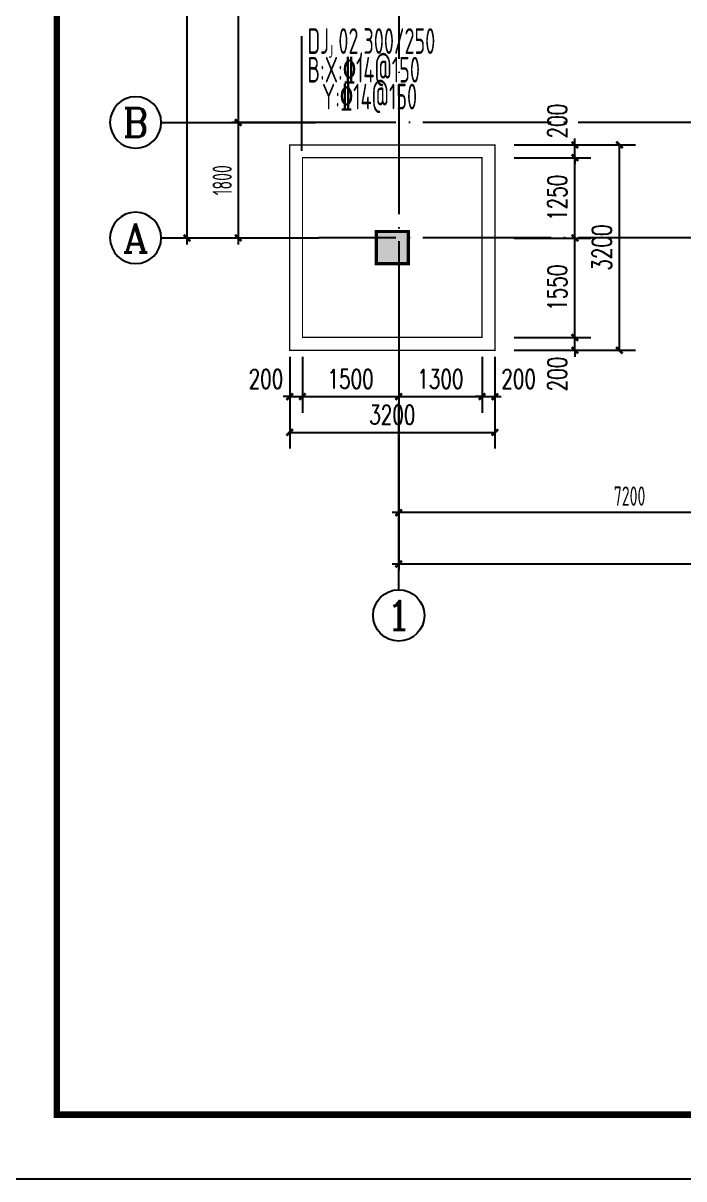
# Model space of a CAD drawing. Extents: x 127019 to 780419, y 327305 to 369305.
# Drawn here: x 186894 to 197198, y 327305 to 345308 of the extents above; entities that cross this region are included whole.
import ezdxf
from ezdxf.enums import TextEntityAlignment as Align

# ---------------------------------------------------------------- set-up
doc = ezdxf.new("R2010")
doc.units = 0
doc.header["$LTSCALE"] = 1000
doc.header["$MEASUREMENT"] = 0
doc.linetypes.add('CONTINOUS', pattern=[0])
doc.linetypes.add('DOTE', pattern=[2.42, 2, -0.2, 0.02, -0.2])
doc.layers.get('0').update_dxf_attribs({"linetype": 'CONTINUOUS'})
doc.layers.get('Defpoints').update_dxf_attribs({"linetype": 'CONTINUOUS'})
for name, color, linetype in [('1503', 7, 'CONTINUOUS'), ('2106', 2, 'CONTINUOUS'), ('AXIS_TEXT', 7, 'CONTINUOUS'), ('COLU', 7, 'CONTINUOUS'), ('COLUMN', 7, 'CONTINUOUS'), ('DIM', 3, 'CONTINUOUS'), ('DOTE', 8, 'DOTE'), ('PUB_DIM', 3, 'CONTINUOUS'), ('PUB_TITLE', 4, 'CONTINUOUS'), ('柱涂实', 54, 'CONTINUOUS'), ('独基标注', 7, 'CONTINUOUS')]:
    doc.layers.add(name, color=color, linetype=linetype)
doc.styles.add('_TCH_DIM_T3', font='SIMPLEX', dxfattribs={"width": 0.705882, "bigfont": 'GBCBIG'})
doc.styles.add('COMPLEX', font='COMPLEX.shx')
doc.styles.get("Standard").update_dxf_attribs({"font": 'gbxwxt.shx', "bigfont": 'gbhzfs.shx'})
doc.styles.add('TSSD_Dimension', font='gbxwxt.shx', dxfattribs={"width": 0.7, "bigfont": 'gbhzfs.shx'})
doc.styles.add('TSSD_Rein', font='tssdeng.shx', dxfattribs={"width": 0.6, "bigfont": 'gbhzfs.shx'})
doc.dimstyles.new('_TCH_ARCH&&100', dxfattribs={"dimtxt": 297.5, "dimasz": 100, "dimexe": 250, "dimexo": 300, "dimgap": 126.25, "dimtad": 1, "dimdec": 0, "dimzin": 0, "dimdsep": 46, "dimtxsty": '_TCH_DIM_T3', "dimblk": 'ARCHTICK', "dimcen": 0.09, "dimclrt": 7, "dimazin": 2, "dimtfac": 1, "dimtdec": 0, "dimtix": 1, "dimtmove": 2, "dimatfit": 3, "dimfxl": 0, "dimtolj": 1, "dimtzin": 0, "dimarcsym": 0})
doc.dimstyles.new('TSSD_100_100', dxfattribs={"dimtxt": 300, "dimasz": 100, "dimexe": 100, "dimexo": 250, "dimgap": 100, "dimtad": 1, "dimdec": 0, "dimzin": 0, "dimdsep": 46, "dimtxsty": 'TSSD_Dimension', "dimblk": 'ARCHTICK', "dimcen": 0, "dimdle": 100, "dimclrt": 7, "dimadec": 0, "dimazin": 0, "dimtfac": 1, "dimtdec": 0, "dimtix": 1, "dimtmove": 2, "dimatfit": 3, "dimfxl": 0, "dimtolj": 1, "dimtzin": 0, "dimarcsym": 0})

# ---------------------------------------------------------------- blocks, each defined once
blk = doc.blocks.new('_axiso')
blk.add_circle((0, 0), 0.5)
at = {"layer": 'AXIS_TEXT', "style": 'COMPLEX', "width": 1.041667}
blk.add_attdef('A', text='', height=0.56, dxfattribs=at).set_placement((-0.25, -0.28), (0.25, -0.28), align=Align.FIT)
blk = doc.blocks.new('_ArchTick')
at = {"color": 0, "linetype": 'ByBlock', "const_width": 0.4}
blk.add_lwpolyline([(-0.5, -0.5), (0.5, 0.5)], dxfattribs=at)
blk = doc.blocks.new('*D74')
at = {"layer": 'Defpoints', "color": 0, "linetype": 'CONTINOUS', "transparency": 16777216}
for p in [(191755, 349161), (190249, 343761), (191755, 343761)]:
    blk.add_point(p, dxfattribs=at)
at = {"layer": 'PUB_DIM', "color": 0, "linetype": 'CONTINOUS', "lineweight": -2, "transparency": 16777216}
for p, q in [((190249, 349261), (190249, 343661)), ((191505, 349161), (190149, 349161)), ((191505, 343761), (190149, 343761))]:
    blk.add_line(p, q, dxfattribs=at)
at = {"layer": 'PUB_DIM', "color": 0, "linetype": 'CONTINOUS', "lineweight": -2, "transparency": 16777216, "xscale": 100, "yscale": 100, "zscale": 100}
for p, rotation in [((190249, 349161), 90), ((190249, 343761), 270)]:
    blk.add_blockref('_ArchTick', p, dxfattribs=dict(at, rotation=rotation))
at = {"layer": 'PUB_DIM', "color": 7, "linetype": 'CONTINOUS', "transparency": 16777216, "insert": (189999, 346461), "char_height": 300, "attachment_point": 5, "rotation": 90, "style": 'TSSD_Dimension'}
blk.add_mtext('\\A1;5400', dxfattribs=at)
blk = doc.blocks.new('*D73')
at = {"layer": 'Defpoints', "color": 0, "linetype": 'CONTINOUS', "transparency": 16777216}
for p in [(191755, 343761), (190249, 341961), (191755, 341961)]:
    blk.add_point(p, dxfattribs=at)
at = {"layer": 'PUB_DIM', "color": 0, "linetype": 'CONTINOUS', "lineweight": -2, "transparency": 16777216}
for p, q in [((190249, 343861), (190249, 341861)), ((191505, 343761), (190149, 343761)), ((191505, 341961), (190149, 341961))]:
    blk.add_line(p, q, dxfattribs=at)
at = {"layer": 'PUB_DIM', "color": 0, "linetype": 'CONTINOUS', "lineweight": -2, "transparency": 16777216, "xscale": 100, "yscale": 100, "zscale": 100}
for p, rotation in [((190249, 343761), 90), ((190249, 341961), 270)]:
    blk.add_blockref('_ArchTick', p, dxfattribs=dict(at, rotation=rotation))
at = {"layer": 'PUB_DIM', "color": 7, "linetype": 'CONTINOUS', "transparency": 16777216, "insert": (189999, 342861), "char_height": 300, "attachment_point": 5, "rotation": 90, "style": 'TSSD_Dimension'}
blk.add_mtext('\\A1;1800', dxfattribs=at)
blk = doc.blocks.new('*D70')
at = {"layer": 'Defpoints', "color": 0, "linetype": 'CONTINOUS', "transparency": 16777216}
for p in [(191755, 358761), (189449, 341961), (191755, 341961)]:
    blk.add_point(p, dxfattribs=at)
at = {"layer": 'PUB_DIM', "color": 0, "linetype": 'CONTINOUS', "lineweight": -2, "transparency": 16777216}
for p, q in [((189449, 358861), (189449, 341861)), ((191505, 358761), (189349, 358761)), ((191505, 341961), (189349, 341961))]:
    blk.add_line(p, q, dxfattribs=at)
at = {"layer": 'PUB_DIM', "color": 0, "linetype": 'CONTINOUS', "lineweight": -2, "transparency": 16777216, "xscale": 100, "yscale": 100, "zscale": 100}
for p, rotation in [((189449, 358761), 90), ((189449, 341961), 270)]:
    blk.add_blockref('_ArchTick', p, dxfattribs=dict(at, rotation=rotation))
at = {"layer": 'PUB_DIM', "color": 7, "linetype": 'CONTINOUS', "transparency": 16777216, "insert": (189192, 350361), "char_height": 300, "attachment_point": 5, "rotation": 90, "style": 'TSSD_Dimension'}
blk.add_mtext('\\A1;16800', dxfattribs=at)
blk = doc.blocks.new('*D61')
at = {"layer": 'Defpoints', "color": 0, "linetype": 'CONTINOUS', "transparency": 16777216}
for p in [(192751, 339701), (239551, 339701), (192751, 336883)]:
    blk.add_point(p, dxfattribs=at)
at = {"layer": 'PUB_DIM', "color": 0, "linetype": 'CONTINOUS', "lineweight": -2, "transparency": 16777216}
for p, q in [((192751, 339451), (192751, 336783)), ((239551, 339451), (239551, 336783)), ((239651, 336883), (192651, 336883))]:
    blk.add_line(p, q, dxfattribs=at)
at = {"layer": 'PUB_DIM', "color": 0, "linetype": 'CONTINOUS', "lineweight": -2, "transparency": 16777216, "xscale": 100, "yscale": 100, "zscale": 100, "rotation": 180.0000000000003}
blk.add_blockref('_ArchTick', (192751, 336883), dxfattribs=at)
at = {"layer": 'PUB_DIM', "color": 0, "linetype": 'CONTINOUS', "lineweight": -2, "transparency": 16777216, "xscale": 100, "yscale": 100, "zscale": 100}
blk.add_blockref('_ArchTick', (239551, 336883), dxfattribs=at)
at = {"layer": 'PUB_DIM', "color": 7, "linetype": 'CONTINOUS', "transparency": 16777216, "insert": (216151, 337140), "char_height": 300, "attachment_point": 5, "style": 'TSSD_Dimension'}
blk.add_mtext('\\A1;46800', dxfattribs=at)
blk = doc.blocks.new('*D60')
at = {"layer": 'Defpoints', "color": 0, "linetype": 'CONTINOUS', "transparency": 16777216}
for p in [(192751, 339701), (199951, 339701), (192751, 337683)]:
    blk.add_point(p, dxfattribs=at)
at = {"layer": 'PUB_DIM', "color": 0, "linetype": 'CONTINOUS', "lineweight": -2, "transparency": 16777216}
for p, q in [((192751, 339451), (192751, 337583)), ((199951, 339451), (199951, 337583)), ((200051, 337683), (192651, 337683))]:
    blk.add_line(p, q, dxfattribs=at)
at = {"layer": 'PUB_DIM', "color": 0, "linetype": 'CONTINOUS', "lineweight": -2, "transparency": 16777216, "xscale": 100, "yscale": 100, "zscale": 100, "rotation": 180}
blk.add_blockref('_ArchTick', (192751, 337683), dxfattribs=at)
at = {"layer": 'PUB_DIM', "color": 0, "linetype": 'CONTINOUS', "lineweight": -2, "transparency": 16777216, "xscale": 100, "yscale": 100, "zscale": 100}
blk.add_blockref('_ArchTick', (199951, 337683), dxfattribs=at)
at = {"layer": 'PUB_DIM', "color": 7, "linetype": 'CONTINOUS', "transparency": 16777216, "insert": (196351, 337941), "char_height": 300, "attachment_point": 5, "style": 'TSSD_Dimension'}
blk.add_mtext('\\A1;7200', dxfattribs=at)
blk = doc.blocks.new('A$C5E704440')
at = {"layer": '2106', "color": 8}
blk.add_solid([(150, -16700), (-350, -16700), (150, -17200), (-350, -17200)], dxfattribs=at)
at = {"layer": 'COLUMN'}
blk.add_lwpolyline([(150, -17200), (-350, -17200), (-350, -16700), (150, -16700)], close=True, dxfattribs=at)
blk = doc.blocks.new('*D873')
at = {"layer": 'Defpoints', "color": 0, "linetype": 'CONTINOUS', "transparency": 16777216}
for p in [(194451, 343412), (196193, 343412), (194451, 340212)]:
    blk.add_point(p, dxfattribs=at)
at = {"layer": 'PUB_DIM', "color": 0, "linetype": 'CONTINOUS', "lineweight": -2, "transparency": 16777216}
for p, q in [((194751, 343412), (196443, 343412)), ((196193, 340212), (196193, 343412)), ((194751, 340212), (196443, 340212))]:
    blk.add_line(p, q, dxfattribs=at)
at = {"layer": 'PUB_DIM', "color": 0, "linetype": 'CONTINOUS', "lineweight": -2, "transparency": 16777216, "xscale": 100, "yscale": 100, "zscale": 100}
for p, rotation in [((196193, 343412), 90), ((196193, 340212), 270)]:
    blk.add_blockref('_ArchTick', p, dxfattribs=dict(at, rotation=rotation))
at = {"layer": 'PUB_DIM', "color": 7, "linetype": 'CONTINOUS', "transparency": 16777216, "insert": (195918, 341812), "char_height": 297.5, "attachment_point": 5, "rotation": 90, "style": '_TCH_DIM_T3'}
blk.add_mtext('\\A1;3200', dxfattribs=at)
blk = doc.blocks.new('*D874')
at = {"layer": 'Defpoints', "color": 0, "linetype": 'CONTINOUS', "transparency": 16777216}
for p in [(194251, 340412), (195499, 340412), (194251, 340212)]:
    blk.add_point(p, dxfattribs=at)
at = {"layer": 'PUB_DIM', "color": 0, "linetype": 'CONTINOUS', "lineweight": -2, "transparency": 16777216}
for p, q in [((195499, 340412), (195499, 340512)), ((194551, 340412), (195749, 340412)), ((195499, 340212), (195499, 340412)), ((194551, 340212), (195749, 340212)), ((195499, 340212), (195499, 340112))]:
    blk.add_line(p, q, dxfattribs=at)
at = {"layer": 'PUB_DIM', "color": 0, "linetype": 'CONTINOUS', "lineweight": -2, "transparency": 16777216, "xscale": 100, "yscale": 100, "zscale": 100}
for p, rotation in [((195499, 340412), 270), ((195499, 340212), 90)]:
    blk.add_blockref('_ArchTick', p, dxfattribs=dict(at, rotation=rotation))
at = {"layer": 'PUB_DIM', "color": 7, "linetype": 'CONTINOUS', "transparency": 16777216, "insert": (195224, 339842), "char_height": 297.5, "attachment_point": 5, "rotation": 90, "style": '_TCH_DIM_T3'}
blk.add_mtext('\\A1;200', dxfattribs=at)
blk = doc.blocks.new('*D875')
at = {"layer": 'Defpoints', "color": 0, "linetype": 'CONTINOUS', "transparency": 16777216}
for p in [(194251, 341961), (195499, 341961), (194251, 340412)]:
    blk.add_point(p, dxfattribs=at)
at = {"layer": 'PUB_DIM', "color": 0, "linetype": 'CONTINOUS', "lineweight": -2, "transparency": 16777216}
for p, q in [((194551, 341961), (195749, 341961)), ((195499, 340412), (195499, 341961)), ((194551, 340412), (195749, 340412))]:
    blk.add_line(p, q, dxfattribs=at)
at = {"layer": 'PUB_DIM', "color": 0, "linetype": 'CONTINOUS', "lineweight": -2, "transparency": 16777216, "xscale": 100, "yscale": 100, "zscale": 100}
for p, rotation in [((195499, 341961), 90), ((195499, 340412), 270)]:
    blk.add_blockref('_ArchTick', p, dxfattribs=dict(at, rotation=rotation))
at = {"layer": 'PUB_DIM', "color": 7, "linetype": 'CONTINOUS', "transparency": 16777216, "insert": (195224, 341187), "char_height": 297.5, "attachment_point": 5, "rotation": 90, "style": '_TCH_DIM_T3'}
blk.add_mtext('\\A1;1550', dxfattribs=at)
blk = doc.blocks.new('*D876')
at = {"layer": 'Defpoints', "color": 0, "linetype": 'CONTINOUS', "transparency": 16777216}
for p in [(194251, 343212), (195499, 343212), (194251, 341961)]:
    blk.add_point(p, dxfattribs=at)
at = {"layer": 'PUB_DIM', "color": 0, "linetype": 'CONTINOUS', "lineweight": -2, "transparency": 16777216}
for p, q in [((194551, 343212), (195749, 343212)), ((195499, 341961), (195499, 343212)), ((194551, 341961), (195749, 341961))]:
    blk.add_line(p, q, dxfattribs=at)
at = {"layer": 'PUB_DIM', "color": 0, "linetype": 'CONTINOUS', "lineweight": -2, "transparency": 16777216, "xscale": 100, "yscale": 100, "zscale": 100}
for p, rotation in [((195499, 343212), 90), ((195499, 341961), 270)]:
    blk.add_blockref('_ArchTick', p, dxfattribs=dict(at, rotation=rotation))
at = {"layer": 'PUB_DIM', "color": 7, "linetype": 'CONTINOUS', "transparency": 16777216, "insert": (195224, 342587), "char_height": 297.5, "attachment_point": 5, "rotation": 90, "style": '_TCH_DIM_T3'}
blk.add_mtext('\\A1;1250', dxfattribs=at)
blk = doc.blocks.new('*D877')
at = {"layer": 'Defpoints', "color": 0, "linetype": 'CONTINOUS', "transparency": 16777216}
for p in [(194251, 343412), (195499, 343412), (194251, 343212)]:
    blk.add_point(p, dxfattribs=at)
at = {"layer": 'PUB_DIM', "color": 0, "linetype": 'CONTINOUS', "lineweight": -2, "transparency": 16777216}
for p, q in [((195499, 343412), (195499, 343512)), ((194551, 343412), (195749, 343412)), ((195499, 343212), (195499, 343412)), ((194551, 343212), (195749, 343212)), ((195499, 343212), (195499, 343112))]:
    blk.add_line(p, q, dxfattribs=at)
at = {"layer": 'PUB_DIM', "color": 0, "linetype": 'CONTINOUS', "lineweight": -2, "transparency": 16777216, "xscale": 100, "yscale": 100, "zscale": 100}
for p, rotation in [((195499, 343412), 270), ((195499, 343212), 90)]:
    blk.add_blockref('_ArchTick', p, dxfattribs=dict(at, rotation=rotation))
at = {"layer": 'PUB_DIM', "color": 7, "linetype": 'CONTINOUS', "transparency": 16777216, "insert": (195224, 343782), "char_height": 297.5, "attachment_point": 5, "rotation": 90, "style": '_TCH_DIM_T3'}
blk.add_mtext('\\A1;200', dxfattribs=at)
blk = doc.blocks.new('*D619')
at = {"layer": 'Defpoints', "color": 0, "linetype": 'CONTINOUS', "transparency": 16777216}
for p in [(191051, 340212), (194251, 340212), (194251, 338933)]:
    blk.add_point(p, dxfattribs=at)
at = {"layer": 'PUB_DIM', "color": 0, "linetype": 'CONTINOUS', "lineweight": -2, "transparency": 16777216}
for p, q in [((191051, 339912), (191051, 338683)), ((194251, 339912), (194251, 338683)), ((191051, 338933), (194251, 338933))]:
    blk.add_line(p, q, dxfattribs=at)
at = {"layer": 'PUB_DIM', "color": 0, "linetype": 'CONTINOUS', "lineweight": -2, "transparency": 16777216, "xscale": 100, "yscale": 100, "zscale": 100, "rotation": 180}
blk.add_blockref('_ArchTick', (191051, 338933), dxfattribs=at)
at = {"layer": 'PUB_DIM', "color": 0, "linetype": 'CONTINOUS', "lineweight": -2, "transparency": 16777216, "xscale": 100, "yscale": 100, "zscale": 100}
blk.add_blockref('_ArchTick', (194251, 338933), dxfattribs=at)
at = {"layer": 'PUB_DIM', "color": 7, "linetype": 'CONTINOUS', "transparency": 16777216, "insert": (192651, 339208), "char_height": 297.5, "attachment_point": 5, "style": '_TCH_DIM_T3'}
blk.add_mtext('\\A1;3200', dxfattribs=at)
blk = doc.blocks.new('*D620')
at = {"layer": 'Defpoints', "color": 0, "linetype": 'CONTINOUS', "transparency": 16777216}
for p in [(194051, 340412), (194251, 340412), (194251, 339490)]:
    blk.add_point(p, dxfattribs=at)
at = {"layer": 'PUB_DIM', "color": 0, "linetype": 'CONTINOUS', "lineweight": -2, "transparency": 16777216}
for p, q in [((194051, 340112), (194051, 339240)), ((194251, 340112), (194251, 339240)), ((194051, 339490), (193951, 339490)), ((194051, 339490), (194251, 339490)), ((194251, 339490), (194351, 339490))]:
    blk.add_line(p, q, dxfattribs=at)
at = {"layer": 'PUB_DIM', "color": 0, "linetype": 'CONTINOUS', "lineweight": -2, "transparency": 16777216, "xscale": 100, "yscale": 100, "zscale": 100}
blk.add_blockref('_ArchTick', (194051, 339490), dxfattribs=at)
at = {"layer": 'PUB_DIM', "color": 0, "linetype": 'CONTINOUS', "lineweight": -2, "transparency": 16777216, "xscale": 100, "yscale": 100, "zscale": 100, "rotation": 180}
blk.add_blockref('_ArchTick', (194251, 339490), dxfattribs=at)
at = {"layer": 'PUB_DIM', "color": 7, "linetype": 'CONTINOUS', "transparency": 16777216, "insert": (194621, 339765), "char_height": 297.5, "attachment_point": 5, "style": '_TCH_DIM_T3'}
blk.add_mtext('\\A1;200', dxfattribs=at)
blk = doc.blocks.new('*D621')
at = {"layer": 'Defpoints', "color": 0, "linetype": 'CONTINOUS', "transparency": 16777216}
for p in [(192751, 340412), (194051, 340412), (194051, 339490)]:
    blk.add_point(p, dxfattribs=at)
at = {"layer": 'PUB_DIM', "color": 0, "linetype": 'CONTINOUS', "lineweight": -2, "transparency": 16777216}
for p, q in [((192751, 340112), (192751, 339240)), ((194051, 340112), (194051, 339240)), ((192751, 339490), (194051, 339490))]:
    blk.add_line(p, q, dxfattribs=at)
at = {"layer": 'PUB_DIM', "color": 0, "linetype": 'CONTINOUS', "lineweight": -2, "transparency": 16777216, "xscale": 100, "yscale": 100, "zscale": 100, "rotation": 180}
blk.add_blockref('_ArchTick', (192751, 339490), dxfattribs=at)
at = {"layer": 'PUB_DIM', "color": 0, "linetype": 'CONTINOUS', "lineweight": -2, "transparency": 16777216, "xscale": 100, "yscale": 100, "zscale": 100}
blk.add_blockref('_ArchTick', (194051, 339490), dxfattribs=at)
at = {"layer": 'PUB_DIM', "color": 7, "linetype": 'CONTINOUS', "transparency": 16777216, "insert": (193401, 339765), "char_height": 297.5, "attachment_point": 5, "style": '_TCH_DIM_T3'}
blk.add_mtext('\\A1;1300', dxfattribs=at)
blk = doc.blocks.new('*D622')
at = {"layer": 'Defpoints', "color": 0, "linetype": 'CONTINOUS', "transparency": 16777216}
for p in [(191251, 340412), (192751, 340412), (192751, 339490)]:
    blk.add_point(p, dxfattribs=at)
at = {"layer": 'PUB_DIM', "color": 0, "linetype": 'CONTINOUS', "lineweight": -2, "transparency": 16777216}
for p, q in [((191251, 340112), (191251, 339240)), ((192751, 340112), (192751, 339240)), ((191251, 339490), (192751, 339490))]:
    blk.add_line(p, q, dxfattribs=at)
at = {"layer": 'PUB_DIM', "color": 0, "linetype": 'CONTINOUS', "lineweight": -2, "transparency": 16777216, "xscale": 100, "yscale": 100, "zscale": 100, "rotation": 180}
blk.add_blockref('_ArchTick', (191251, 339490), dxfattribs=at)
at = {"layer": 'PUB_DIM', "color": 0, "linetype": 'CONTINOUS', "lineweight": -2, "transparency": 16777216, "xscale": 100, "yscale": 100, "zscale": 100}
blk.add_blockref('_ArchTick', (192751, 339490), dxfattribs=at)
at = {"layer": 'PUB_DIM', "color": 7, "linetype": 'CONTINOUS', "transparency": 16777216, "insert": (192001, 339765), "char_height": 297.5, "attachment_point": 5, "style": '_TCH_DIM_T3'}
blk.add_mtext('\\A1;1500', dxfattribs=at)
blk = doc.blocks.new('*D623')
at = {"layer": 'Defpoints', "color": 0, "linetype": 'CONTINOUS', "transparency": 16777216}
for p in [(191051, 340412), (191251, 340412), (191251, 339490)]:
    blk.add_point(p, dxfattribs=at)
at = {"layer": 'PUB_DIM', "color": 0, "linetype": 'CONTINOUS', "lineweight": -2, "transparency": 16777216}
for p, q in [((191051, 340112), (191051, 339240)), ((191251, 340112), (191251, 339240)), ((191051, 339490), (190951, 339490)), ((191051, 339490), (191251, 339490)), ((191251, 339490), (191351, 339490))]:
    blk.add_line(p, q, dxfattribs=at)
at = {"layer": 'PUB_DIM', "color": 0, "linetype": 'CONTINOUS', "lineweight": -2, "transparency": 16777216, "xscale": 100, "yscale": 100, "zscale": 100}
blk.add_blockref('_ArchTick', (191051, 339490), dxfattribs=at)
at = {"layer": 'PUB_DIM', "color": 0, "linetype": 'CONTINOUS', "lineweight": -2, "transparency": 16777216, "xscale": 100, "yscale": 100, "zscale": 100, "rotation": 180}
blk.add_blockref('_ArchTick', (191251, 339490), dxfattribs=at)
at = {"layer": 'PUB_DIM', "color": 7, "linetype": 'CONTINOUS', "transparency": 16777216, "insert": (190681, 339765), "char_height": 297.5, "attachment_point": 5, "style": '_TCH_DIM_T3'}
blk.add_mtext('\\A1;200', dxfattribs=at)

msp = doc.modelspace()

# ---------------------------------------------------------------- linework, layer by layer
at = {"layer": 'COLU'}
for points, const_width in [([(194251.2, 340211.8), (194251.2, 343411.8), (191051.2, 343411.8), (191051.2, 340211.8)], 20), ([(194051.2, 340411.8), (194051.2, 343211.8), (191251.2, 343211.8), (191251.2, 340411.8)], 20), ([(192401.2, 342061.8), (192901.2, 342061.8), (192901.2, 341561.8), (192401.2, 341561.8)], 50)]:
    msp.add_lwpolyline(points, close=True, dxfattribs=dict(at, const_width=const_width))
at = {"layer": 'DIM'}
for p, q in [((189049.3, 343761.5), (191454.9, 343761.5)), ((189049.3, 341961.5), (191454.9, 341961.5)), ((192751.2, 336482.9), (192751.2, 339401.3))]:
    msp.add_line(p, q, dxfattribs=at)
at = {"layer": 'DOTE'}
for p, q in [((192751.2, 361271.7), (192751.2, 339451.3)), ((241108.5, 343761.5), (191504.9, 343761.5)), ((241108.5, 341961.5), (191504.9, 341961.5))]:
    msp.add_line(p, q, dxfattribs=at)
at = {"layer": 'PUB_TITLE'}
msp.add_lwpolyline([(186419.2, 327305.3), (245819.2, 327305.3), (245819.2, 369305.3), (186419.2, 369305.3)], close=True, dxfattribs=at)
at = {"layer": 'PUB_TITLE', "const_width": 100}
msp.add_lwpolyline([(187419.2, 328305.3), (244819.2, 328305.3), (244819.2, 368305.3), (187419.2, 368305.3)], close=True, dxfattribs=at)
at = {"layer": '独基标注'}
msp.add_line((191240.5, 343317.5), (191240.5, 345105.9), dxfattribs=at)

# ---------------------------------------------------------------- block references
at = {"layer": 'DIM'}
ref = msp.add_blockref('_axiso', (188649.3, 343761.5), dxfattribs=dict(at, xscale=-800, yscale=800, zscale=800))
ref.add_attrib('A', 'B', dxfattribs={"layer": 'AXIS_TEXT', "height": 448, "style": 'COMPLEX', "width": 1.102941}).set_placement((188449.3, 343537.5), (188849.3, 343537.5), align=Align.FIT)
ref = msp.add_blockref('_axiso', (188649.3, 341961.5), dxfattribs=dict(at, xscale=-800, yscale=800, zscale=800))
ref.add_attrib('A', 'A', dxfattribs={"layer": 'AXIS_TEXT', "height": 448, "style": 'COMPLEX', "width": 1.041667}).set_placement((188449.3, 341737.5), (188849.3, 341737.5), align=Align.FIT)
ref = msp.add_blockref('_axiso', (192751.2, 336082.9), dxfattribs=dict(at, xscale=800, yscale=800, zscale=800))
ref.add_attrib('A', '1', dxfattribs={"layer": 'AXIS_TEXT', "height": 448, "style": 'COMPLEX', "width": 2.083333}).set_placement((192551.2, 335858.9), (192951.2, 335858.9), align=Align.FIT)
at = {"layer": '柱涂实', "color": 7, "linetype": 'CONTINOUS'}
msp.add_blockref('A$C5E704440', (192751.2, 358761.5), dxfattribs=at)

# ---------------------------------------------------------------- texts
at = {"layer": '1503', "style": 'TSSD_Rein', "width": 0.6}
for s, p in [('DJ 02,300/250', (191329, 344829)), ('B:X:%%13214@150', (191329, 344382.9)), ('Y:%%13214@150', (191555.4, 343964))]:
    msp.add_text(s, height=400, dxfattribs=at).set_placement(p)
at = {"layer": '1503', "width": 0.7}
msp.add_text('J', height=200, dxfattribs=at).set_placement((191654.6, 344768.9))

# ---------------------------------------------------------------- dimensions: what is measured, and where the dimension line sits
at = {"layer": 'PUB_DIM', "linetype": 'CONTINOUS'}
for p1, p2, distance, dimstyle, picture, middle in [((191754.9, 358761.5), (191754.9, 341961.5), -2305.7, 'TSSD_100_100', '*D70', (189192.2, 350361.5)), ((194451.2, 340211.8), (194451.2, 343411.8), -1742, '_TCH_ARCH&&100', '*D873', (195918.3, 341811.8)), ((194251.2, 341961.5), (194251.2, 343211.8), -1247.5, '_TCH_ARCH&&100', '*D876', (195223.8, 342586.6)), ((194251.2, 340411.8), (194251.2, 341961.5), -1247.5, '_TCH_ARCH&&100', '*D875', (195223.8, 341186.6)), ((191251.2, 340411.8), (192751.2, 340411.8), -921.9, '_TCH_ARCH&&100', '*D622', (192001.2, 339764.8)), ((192751.2, 340411.8), (194051.2, 340411.8), -921.9, '_TCH_ARCH&&100', '*D621', (193401.2, 339764.8)), ((191051.2, 340211.8), (194251.2, 340211.8), -1278.4, '_TCH_ARCH&&100', '*D619', (192651.2, 339208.3)), ((239551.2, 339701.3), (192751.2, 339701.3), 2818.4, 'TSSD_100_100', '*D61', (216151.2, 337140))]:
    dim = msp.add_aligned_dim(p1=p1, p2=p2, distance=distance, dimstyle=dimstyle, dxfattribs=at)
    dim.commit()
    dim.dimension.update_dxf_attribs({"geometry": picture, "text_midpoint": middle})
for base, p1, p2, picture, middle in [((190249.3, 343761.5), (191754.9, 349161.5), (191754.9, 343761.5), '*D74', (189999.2, 346461.5)), ((190249.3, 341961.5), (191754.9, 343761.5), (191754.9, 341961.5), '*D73', (189999.2, 342861.5))]:
    dim = msp.add_linear_dim(base=base, p1=p1, p2=p2, angle=90, dimstyle='TSSD_100_100', dxfattribs=at)
    dim.commit()
    dim.dimension.update_dxf_attribs({"geometry": picture, "text_midpoint": middle})
for base, p1, p2, angle, picture, middle in [((195498.8, 343411.8), (194251.2, 343211.8), (194251.2, 343411.8), 90, '*D877', (195223.8, 343781.8)), ((195498.8, 340411.8), (194251.2, 340211.8), (194251.2, 340411.8), 90, '*D874', (195223.8, 339841.8)), ((191251.2, 339489.8), (191051.2, 340411.8), (191251.2, 340411.8), 0, '*D623', (190681.2, 339764.8)), ((194251.2, 339489.8), (194051.2, 340411.8), (194251.2, 340411.8), 0, '*D620', (194621.2, 339764.8))]:
    dim = msp.add_linear_dim(base=base, p1=p1, p2=p2, angle=angle, dimstyle='_TCH_ARCH&&100', dxfattribs=at)
    dim.commit()
    dim.dimension.update_dxf_attribs({"geometry": picture, "text_midpoint": middle, "dimtype": 129})
dim = msp.add_linear_dim(base=(192751.2, 337682.9), p1=(199951.2, 339701.3), p2=(192751.2, 339701.3), dimstyle='TSSD_100_100', dxfattribs=at)
dim.commit()
dim.dimension.update_dxf_attribs({"geometry": '*D60', "text_midpoint": (196351.2, 337940.8)})

doc.saveas('drawing.dxf')
